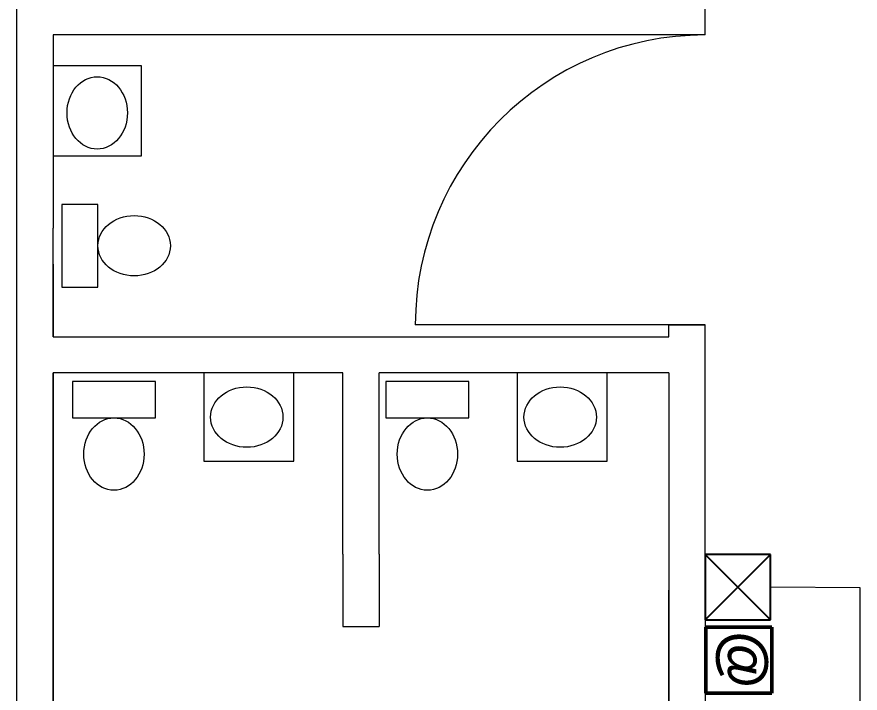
# Model space of a CAD drawing. Header units: millimetres. Extents: x -461 to 1315, y -154 to 152.
# Drawn here: x -187.896 to -184.404, y -108.239 to -105.438 of the extents above; entities that cross this region are included whole.
import ezdxf

# ---------------------------------------------------------------- set-up
doc = ezdxf.new("R2010")
doc.units = ezdxf.units.MM
for name, pattern in [('ACAD_ISO04W100', [30, 24, -3, 0, -3]), ('ACAD_ISO06W100', [36, 24, -3, 0, -3, 0, -3, 0, -3]), ('CENTER', [50.8, 31.75, -6.35, 6.35, -6.35]), ('DASHED', [0.75, 0.5, -0.25])]:
    doc.linetypes.add(name, pattern=pattern)
for name, color, linetype, lineweight in [('A-DOOR', 251, 'Continuous', 13), ('A-FURN', 46, 'Continuous', 13), ('A-WALL', 253, 'Continuous', 15), ('ACOMETIDA', 6, 'ACAD_ISO04W100', 15), ('C-SSWR', 3, 'Continuous', 13), ('E-CONT', 222, 'DASHED', 13), ('E-INST', 7, 'Continuous', 13), ('Internet', 74, 'ACAD_ISO06W100', 13)]:
    doc.layers.add(name, color=color, linetype=linetype, lineweight=lineweight)
doc.styles.add('david', font='arialbi.ttf', dxfattribs={"height": 0.05})

# ---------------------------------------------------------------- blocks, each defined once
blk = doc.blocks.new('SALIDAINTERNET')
at = {"layer": 'Internet', "linetype": 'CENTER', "lineweight": 50, "ltscale": 0.015, "elevation": 0.072}
blk.add_lwpolyline([(1277.2817, 28.0426), (1277.2817, 27.7698), (1277.0089, 27.7698), (1277.0089, 28.0426)], close=True, dxfattribs=at)
at = {"layer": 'Internet', "linetype": 'CENTER', "lineweight": 50, "ltscale": 0.015, "style": 'david'}
blk.add_text('@', height=0.1741, dxfattribs=at).set_placement((1277.0208, 27.8462, 0.072))
blk = doc.blocks.new('A$C673B1801')
at = {"layer": 'ACOMETIDA', "lineweight": -3}
for p, q in [((0, 0.15), (0.15, 0)), ((0.15, 0.15), (0, 0))]:
    blk.add_line(p, q, dxfattribs=at)
blk.add_lwpolyline([(0, 0.15), (0.15, 0.15), (0.15, 0), (0, 0)], close=True, dxfattribs=at)

msp = doc.modelspace()

# ---------------------------------------------------------------- linework, layer by layer
at = {"layer": 'A-DOOR'}
msp.add_line((-185.0456, -106.7126), (-186.2456, -106.7126), dxfattribs=at)
msp.add_line((-185.0456, -106.7126), (-186.2456, -106.7126), dxfattribs=at)
msp.add_arc((-185.0456, -106.7126), 1.2, 90, 180, dxfattribs=at)
msp.add_arc((-185.0456, -106.7126), 1.2, 90, 180, dxfattribs=at)
at = {"layer": 'A-FURN'}
for p, q in [((-187.3802, -105.6408), (-187.7456, -105.6408)), ((-187.3802, -105.6408), (-187.7456, -105.6408)), ((-187.3802, -106.0132), (-187.3802, -105.6408)), ((-187.3802, -106.0132), (-187.3802, -105.6408)), ((-187.7456, -106.0132), (-187.3802, -106.0132)), ((-187.7456, -106.0132), (-187.3802, -106.0132)), ((-187.1212, -106.9126), (-187.1212, -107.2781)), ((-187.1212, -106.9126), (-187.1212, -107.2781)), ((-186.7488, -107.2781), (-186.7488, -106.9126)), ((-186.7488, -107.2781), (-186.7488, -106.9126)), ((-185.8232, -106.9126), (-185.8232, -107.2781)), ((-185.8232, -106.9126), (-185.8232, -107.2781)), ((-185.4508, -107.2781), (-185.4508, -106.9126)), ((-185.4508, -107.2781), (-185.4508, -106.9126)), ((-187.1212, -107.2781), (-186.7488, -107.2781)), ((-187.1212, -107.2781), (-186.7488, -107.2781)), ((-185.8232, -107.2781), (-185.4508, -107.2781)), ((-185.8232, -107.2781), (-185.4508, -107.2781))]:
    msp.add_line(p, q, dxfattribs=at)
at = {"layer": 'A-WALL'}
for p, q in [((-187.8956, -111.3126), (-187.8956, -101.3126)), ((-187.8956, -111.3126), (-187.8956, -101.3126)), ((-185.0456, -105.5126), (-185.0456, -105.3626)), ((-185.0456, -105.5126), (-185.0456, -105.3626)), ((-187.7456, -105.5126), (-187.7456, -106.3126)), ((-185.0456, -105.5126), (-187.7456, -105.5126)), ((-187.7456, -105.5126), (-187.7456, -106.3126)), ((-185.0456, -105.5126), (-187.7456, -105.5126)), ((-187.7456, -105.5876), (-187.7456, -105.6126)), ((-187.7456, -105.5876), (-187.7456, -105.6126)), ((-187.7456, -106.4626), (-187.7456, -106.3126)), ((-187.7456, -106.4626), (-187.7456, -106.3126)), ((-187.7456, -106.4626), (-187.7456, -106.7626)), ((-187.7456, -106.7626), (-187.7456, -106.4626)), ((-187.7456, -106.4626), (-187.7456, -106.7626)), ((-187.7456, -106.4626), (-187.7456, -106.7626)), ((-187.7456, -106.7626), (-187.7456, -106.4626)), ((-187.7456, -106.4626), (-187.7456, -106.7626)), ((-185.1956, -106.7626), (-185.1956, -106.7126)), ((-185.1956, -106.7126), (-185.0456, -106.7126)), ((-185.1956, -106.7376), (-185.1956, -106.7126)), ((-185.1956, -106.7626), (-185.1956, -106.7126)), ((-185.1956, -106.7126), (-185.0456, -106.7126)), ((-185.1956, -106.7376), (-185.1956, -106.7126)), ((-185.0456, -107.8126), (-185.0456, -106.7126)), ((-185.0456, -107.8126), (-185.0456, -106.7126)), ((-187.7456, -106.7626), (-185.2206, -106.7626)), ((-187.7456, -106.7626), (-185.2206, -106.7626)), ((-185.2206, -106.7626), (-185.1956, -106.7626)), ((-185.2206, -106.7626), (-185.1956, -106.7626)), ((-187.7456, -106.9126), (-187.7456, -109.1626)), ((-186.5456, -106.9126), (-187.7456, -106.9126)), ((-187.7456, -111.3126), (-187.7456, -106.9126)), ((-187.7456, -106.9126), (-187.7456, -107.8126)), ((-187.7456, -106.9126), (-187.7456, -109.1626)), ((-186.5456, -106.9126), (-187.7456, -106.9126)), ((-187.7456, -111.3126), (-187.7456, -106.9126)), ((-187.7456, -106.9126), (-187.7456, -107.8126)), ((-186.5456, -107.6626), (-186.5456, -106.9126)), ((-186.5456, -107.6626), (-186.5456, -106.9126)), ((-185.1956, -106.9126), (-186.3956, -106.9126)), ((-186.3956, -107.6626), (-186.3956, -106.9126)), ((-185.1956, -106.9126), (-186.3956, -106.9126)), ((-186.3956, -107.6626), (-186.3956, -106.9126)), ((-185.1956, -106.9126), (-185.1956, -107.8126)), ((-185.1956, -106.9126), (-185.1956, -107.8126)), ((-186.5456, -107.6626), (-186.5456, -107.8126)), ((-186.5456, -107.6626), (-186.5456, -107.8126)), ((-186.3956, -107.6626), (-186.3956, -107.8126)), ((-186.3956, -107.6626), (-186.3956, -107.8126)), ((-186.5456, -107.8126), (-186.5456, -107.9626)), ((-186.5456, -107.8126), (-186.5456, -107.9626)), ((-186.3956, -107.8126), (-186.3956, -107.9626)), ((-186.3956, -107.8126), (-186.3956, -107.9626)), ((-185.1956, -109.6126), (-185.1956, -107.8126)), ((-185.1956, -107.8126), (-185.1956, -109.6126)), ((-185.1956, -109.6126), (-185.1956, -107.8126)), ((-185.1956, -107.8126), (-185.1956, -109.6126)), ((-185.0456, -107.8126), (-185.0456, -109.6126)), ((-185.0456, -107.8126), (-185.0456, -109.6126)), ((-186.5456, -107.9626), (-186.3956, -107.9626)), ((-186.5456, -107.9626), (-186.3956, -107.9626))]:
    msp.add_line(p, q, dxfattribs=at)
at = {"layer": 'C-SSWR'}
for points in [[(-187.7099, -106.557), (-187.5599, -106.557), (-187.5599, -106.2141), (-187.7099, -106.2141)], [(-187.7099, -106.557), (-187.5599, -106.557), (-187.5599, -106.2141), (-187.7099, -106.2141)], [(-187.665, -106.9483), (-187.665, -107.0984), (-187.3221, -107.0984), (-187.3221, -106.9483)], [(-187.665, -106.9483), (-187.665, -107.0984), (-187.3221, -107.0984), (-187.3221, -106.9483)], [(-186.3671, -106.9483), (-186.3671, -107.0984), (-186.0242, -107.0984), (-186.0242, -106.9483)], [(-186.3671, -106.9483), (-186.3671, -107.0984), (-186.0242, -107.0984), (-186.0242, -106.9483)]]:
    msp.add_lwpolyline(points, close=True, dxfattribs=at)
for centre, major_axis in [((-187.5629, -105.8355), (0, 0.15)), ((-187.5629, -105.8355), (0, 0.15)), ((-187.4099, -106.3856), (-0.15, 0)), ((-187.4099, -106.3856), (-0.15, 0)), ((-186.9436, -107.0954), (0.15, 0)), ((-186.9436, -107.0954), (0.15, 0)), ((-185.6456, -107.0954), (0.15, 0)), ((-185.6456, -107.0954), (0.15, 0)), ((-187.4936, -107.2484), (0, 0.15)), ((-187.4936, -107.2484), (0, 0.15)), ((-186.1956, -107.2484), (0, 0.15)), ((-186.1956, -107.2484), (0, 0.15))]:
    msp.add_ellipse(centre, major_axis=major_axis, ratio=0.833333, dxfattribs=at)
at = {"layer": 'E-CONT', "linetype": 'ACAD_ISO04W100'}
for p, q in [((-184.4036, -107.8027), (-184.7754, -107.7997)), ((-184.4036, -109.1603), (-184.4036, -107.8027))]:
    msp.add_line(p, q, dxfattribs=at)

# ---------------------------------------------------------------- block references
at = {"layer": 'E-INST', "xscale": -1.801329370925879, "yscale": 1.801329370925879, "zscale": 1.801329370925879, "rotation": 269.9999999999928}
msp.add_blockref('A$C673B1801', (-185.0456, -107.9348), dxfattribs=at)
at = {"layer": 'E-INST', "rotation": 269.9999999999928}
msp.add_blockref('SALIDAINTERNET', (-212.8125, 1169.0431, -0.072), dxfattribs=at)

doc.saveas('drawing.dxf')
